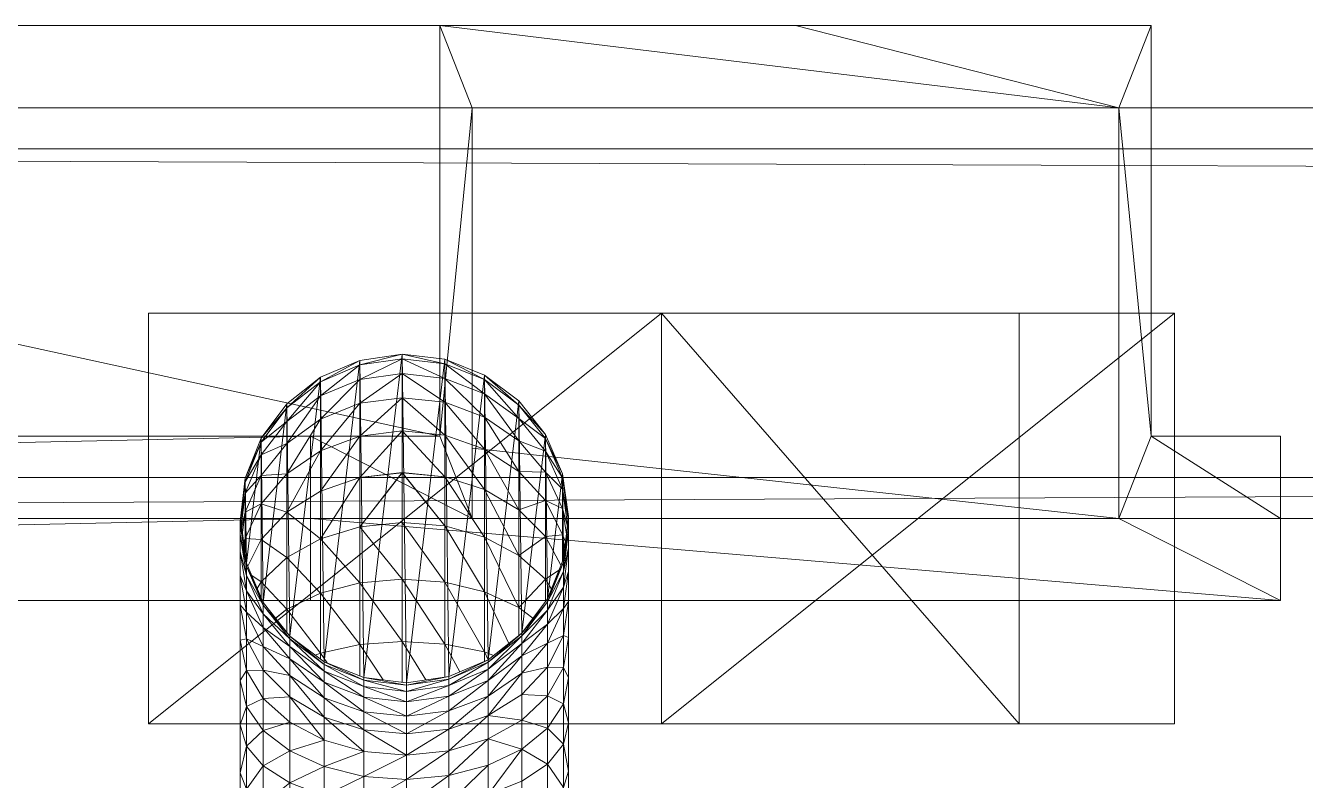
# Model space of a CAD drawing. Header units: millimetres. Extents: x -284281 to 1648660, y -821378 to -151356.
# Drawn here: x -229421.5 to -229346.6, y -270645.5 to -270601.4 of the extents above; entities that cross this region are included whole.
import ezdxf

# ---------------------------------------------------------------- set-up
doc = ezdxf.new("R2010")
doc.units = ezdxf.units.MM
doc.header["$MEASUREMENT"] = 0

# ---------------------------------------------------------------- blocks, each defined once
blk = doc.blocks.new('Forme_19_1')
at = {"color": 7, "linetype": 'Continuous', "lineweight": 20, "flags": 128}
blk.add_lwpolyline([(196765.958, -270618.21), (196745.042, -270618.21)], dxfattribs=at)
blk = doc.blocks.new('Forme_22_1')
at = {"color": 7, "linetype": 'Continuous', "lineweight": 20, "flags": 128}
for points in [[(196511.486, -270601.41), (196621.778, -270601.41), (196732.07, -270601.41)], [(196732.07, -270625.41), (196621.778, -270601.41), (196511.486, -270625.41)], [(196732.07, -270601.41), (196752.878, -270601.41), (196773.674, -270601.41)], [(196732.07, -270601.41), (196771.79, -270606.21)], [(196733.966, -270606.21), (196732.07, -270601.41)], [(196732.07, -270601.41), (196732.07, -270625.41)], [(196752.878, -270601.41), (196771.79, -270606.21)], [(196771.79, -270606.21), (196773.674, -270601.41)], [(196773.674, -270625.41), (196773.674, -270601.41)], [(196732.07, -270625.41), (196733.966, -270606.21)], [(196733.966, -270606.21), (196771.79, -270606.21)], [(196733.966, -270606.21), (196733.966, -270630.21)], [(196771.79, -270606.21), (196773.674, -270625.41)], [(196771.79, -270630.21), (196771.79, -270606.21)], [(196503.914, -270630.21), (196724.51, -270625.41)], [(196724.51, -270625.41), (196503.914, -270625.41)], [(196724.51, -270625.41), (196733.966, -270630.21)], [(196732.07, -270625.41), (196724.51, -270625.41)], [(196724.51, -270625.41), (196724.51, -270630.21), (196724.51, -270635.01)], [(196732.07, -270625.41), (196733.966, -270630.21)], [(196771.79, -270630.21), (196773.674, -270625.41)], [(196781.234, -270625.41), (196773.674, -270625.41)], [(196773.674, -270625.41), (196781.234, -270630.21)], [(196781.234, -270635.01), (196781.234, -270630.21), (196781.234, -270625.41)], [(196733.966, -270626.095), (196771.79, -270630.21)], [(196724.51, -270630.21), (196503.914, -270630.21)], [(196503.914, -270635.01), (196724.51, -270630.21)], [(196724.51, -270630.21), (196733.966, -270630.21), (196771.79, -270630.21), (196781.234, -270630.21)], [(196724.51, -270630.21), (196781.234, -270635.01)], [(196771.79, -270630.21), (196781.234, -270635.01)], [(196503.914, -270635.01), (196724.51, -270635.01)], [(196724.51, -270635.01), (196781.234, -270635.01)]]:
    blk.add_lwpolyline(points, dxfattribs=at)
blk = doc.blocks.new('Forme_24_1')
at = {"color": 7, "linetype": 'Continuous', "lineweight": 20, "flags": 128}
for points in [[(197040.782, -270608.61), (196514.318, -270608.61)], [(196514.318, -270608.61), (197040.782, -270610.603)], [(197040.782, -270627.81), (196514.318, -270627.81)]]:
    blk.add_lwpolyline(points, dxfattribs=at)
blk = doc.blocks.new('Forme_25_1')
at = {"color": 7, "linetype": 'Continuous', "lineweight": 20, "flags": 128}
for points in [[(196513.37, -270606.21), (197033.83, -270606.21)], [(196513.37, -270630.21), (197033.83, -270627.746)], [(196513.37, -270630.21), (197033.83, -270630.21)]]:
    blk.add_lwpolyline(points, dxfattribs=at)
blk = doc.blocks.new('Forme_29_1')
at = {"color": 7, "linetype": 'Continuous', "lineweight": 20, "flags": 128}
blk.add_lwpolyline([(196739.606, -270630.09), (196739.246, -270627.606), (196738.25, -270625.302), (196736.702, -270623.334), (196734.698, -270621.834), (196732.37, -270620.91), (196729.874, -270620.61), (196727.402, -270620.97), (196725.098, -270621.954), (196723.13, -270623.514), (196721.63, -270625.518), (196720.694, -270627.846), (196720.418, -270630.21), (196720.406, -270630.33), (196720.766, -270632.814), (196721.75, -270635.118), (196723.298, -270637.086), (196725.314, -270638.586), (196727.642, -270639.51), (196730.126, -270639.81), (196732.61, -270639.45), (196734.902, -270638.466), (196736.882, -270636.906), (196738.382, -270634.902), (196739.306, -270632.574)], close=True, dxfattribs=at)
for points in [[(196720.418, -270630.413), (196720.694, -270628.062), (196721.63, -270625.758), (196723.13, -270623.754), (196725.098, -270622.218), (196727.402, -270621.234), (196729.874, -270620.874), (196732.37, -270621.174), (196734.698, -270622.098), (196736.702, -270623.586), (196738.25, -270625.542), (196739.246, -270627.834), (196739.592, -270630.202)], [(196723.13, -270625.83), (196725.098, -270623.046), (196727.402, -270621.234), (196729.874, -270620.61)], [(196723.13, -270627.606), (196725.098, -270624.402), (196727.402, -270622.086), (196729.874, -270620.874)], [(196723.13, -270624.546), (196725.098, -270622.218), (196727.402, -270620.97)], [(196727.402, -270620.97), (196727.402, -270621.234), (196727.402, -270622.086), (196727.402, -270623.478), (196727.402, -270625.41), (196727.402, -270627.822), (196727.402, -270630.69), (196727.402, -270633.966), (196727.402, -270637.578), (196727.402, -270639.415)], [(196729.874, -270620.61), (196732.37, -270620.91), (196732.37, -270621.174), (196732.37, -270622.026), (196732.37, -270623.418), (196732.37, -270625.35), (196732.37, -270627.774), (196732.37, -270630.642), (196732.37, -270633.93), (196732.37, -270637.554), (196732.37, -270639.485)], [(196729.874, -270620.61), (196732.37, -270621.174), (196734.698, -270622.926), (196736.702, -270625.674)], [(196729.874, -270620.61), (196729.874, -270620.874), (196729.874, -270621.738), (196729.874, -270623.154), (196729.874, -270625.098), (196729.874, -270627.534), (196729.874, -270630.438), (196729.874, -270633.75), (196729.874, -270637.398), (196729.874, -270639.779)], [(196729.874, -270620.874), (196732.37, -270622.026), (196734.698, -270624.282), (196736.702, -270627.462)], [(196732.37, -270620.91), (196734.698, -270622.098), (196736.702, -270624.378)], [(196720.458, -270630.691), (196720.694, -270628.734), (196721.63, -270626.49), (196723.13, -270624.546), (196725.098, -270623.046), (196727.402, -270622.086), (196729.874, -270621.738), (196732.37, -270622.026), (196734.698, -270622.926), (196736.702, -270624.378), (196738.25, -270626.286), (196739.246, -270628.506), (196739.551, -270630.542)], [(196723.13, -270629.838), (196725.098, -270626.262), (196727.402, -270623.478), (196729.874, -270621.738)], [(196729.874, -270621.738), (196732.37, -270623.418), (196734.698, -270626.154), (196736.702, -270629.706)], [(196723.13, -270623.754), (196725.098, -270621.954)], [(196725.098, -270621.954), (196725.098, -270622.218), (196725.098, -270623.046), (196725.098, -270624.402), (196725.098, -270626.262), (196725.098, -270628.614), (196725.098, -270631.398), (196725.098, -270634.566), (196725.098, -270638.082), (196725.098, -270638.425)], [(196734.698, -270638.553), (196734.698, -270638.01), (196734.698, -270634.494), (196734.698, -270631.302), (196734.698, -270628.518), (196734.698, -270626.154), (196734.698, -270624.282), (196734.698, -270622.926), (196734.698, -270622.098), (196734.698, -270621.834)], [(196734.698, -270621.834), (196736.702, -270623.586)], [(196720.527, -270631.168), (196720.694, -270629.85), (196721.63, -270627.69), (196723.13, -270625.83), (196725.098, -270624.402), (196727.402, -270623.478), (196729.874, -270623.154), (196732.37, -270623.418), (196734.698, -270624.282), (196736.702, -270625.674), (196738.25, -270627.498), (196739.246, -270629.634), (196739.481, -270631.128)], [(196725.098, -270628.614), (196727.402, -270625.41), (196729.874, -270623.154)], [(196729.874, -270623.154), (196732.37, -270625.35), (196734.698, -270628.518), (196736.702, -270632.37)], [(196723.13, -270623.754), (196721.63, -270625.518)], [(196723.13, -270623.514), (196723.13, -270623.754), (196723.13, -270624.546), (196723.13, -270625.83), (196723.13, -270627.606), (196723.13, -270629.838), (196723.13, -270632.49), (196723.13, -270635.514), (196723.13, -270636.872)], [(196736.702, -270637.048), (196736.702, -270635.406), (196736.702, -270632.37), (196736.702, -270629.706), (196736.702, -270627.462), (196736.702, -270625.674), (196736.702, -270624.378), (196736.702, -270623.586), (196736.702, -270623.334)], [(196738.25, -270625.302), (196736.702, -270623.586)], [(196723.13, -270624.546), (196721.63, -270625.758), (196720.694, -270627.846)], [(196739.246, -270627.606), (196738.25, -270625.542), (196736.702, -270624.378)], [(196720.628, -270631.863), (196720.694, -270631.374), (196721.63, -270629.358), (196723.13, -270627.606), (196725.098, -270626.262), (196727.402, -270625.41), (196729.874, -270625.098), (196732.37, -270625.35), (196734.698, -270626.154), (196736.702, -270627.462), (196738.25, -270629.166), (196739.246, -270631.17), (196739.379, -270631.966)], [(196721.63, -270625.518), (196721.63, -270625.758), (196721.63, -270626.49), (196721.63, -270627.69), (196721.63, -270629.358), (196721.63, -270631.434), (196721.63, -270633.918), (196721.63, -270634.837)], [(196725.098, -270631.398), (196727.402, -270627.822), (196729.874, -270625.098)], [(196729.874, -270625.098), (196732.37, -270627.774), (196734.698, -270631.302), (196736.702, -270635.406)], [(196738.25, -270635.078), (196738.25, -270633.762), (196738.25, -270631.266), (196738.25, -270629.166), (196738.25, -270627.498), (196738.25, -270626.286), (196738.25, -270625.542), (196738.25, -270625.302)], [(196723.13, -270625.83), (196721.63, -270626.49), (196720.694, -270628.062), (196720.418, -270630.21)], [(196739.606, -270630.09), (196739.246, -270627.834), (196738.25, -270626.286), (196736.702, -270625.674)], [(196723.13, -270627.606), (196721.63, -270627.69), (196720.694, -270628.734), (196720.418, -270630.413)], [(196720.844, -270632.996), (196721.63, -270631.434), (196723.13, -270629.838), (196725.098, -270628.614), (196727.402, -270627.822), (196729.874, -270627.534), (196732.37, -270627.774), (196734.698, -270628.518), (196736.702, -270629.706), (196738.25, -270631.266), (196739.16, -270632.943)], [(196727.402, -270630.69), (196729.874, -270627.534)], [(196729.874, -270627.534), (196732.37, -270630.642), (196734.698, -270634.494), (196736.113, -270637.511)], [(196739.591, -270630.217), (196739.246, -270628.506), (196738.25, -270627.498), (196736.702, -270627.462)], [(196739.246, -270632.725), (196739.246, -270631.17), (196739.246, -270629.634), (196739.246, -270628.506), (196739.246, -270627.834), (196739.246, -270627.606)], [(196720.694, -270627.846), (196720.694, -270628.062), (196720.694, -270628.734), (196720.694, -270629.85), (196720.694, -270631.374), (196720.694, -270632.317)], [(196739.537, -270630.662), (196739.246, -270629.634), (196738.25, -270629.166), (196736.702, -270629.706)], [(196720.473, -270630.792), (196720.694, -270629.85), (196721.63, -270629.358), (196723.13, -270629.838), (196725.098, -270631.398), (196727.402, -270633.966), (196729.874, -270637.398), (196731.257, -270639.646)], [(196739.606, -270630.294), (196739.306, -270632.766), (196738.382, -270635.082), (196736.882, -270637.074), (196734.902, -270638.61), (196732.61, -270639.594), (196730.126, -270639.954), (196727.642, -270639.666), (196725.314, -270638.742), (196723.298, -270637.242), (196721.75, -270635.286), (196720.766, -270633.006), (196720.406, -270630.534)], [(196720.406, -270678.21), (196720.406, -270654.21), (196720.406, -270651.09), (196720.406, -270648.03), (196720.406, -270645.078), (196720.406, -270642.27), (196720.406, -270639.678), (196720.406, -270637.326), (196720.406, -270635.262), (196720.406, -270633.534), (196720.406, -270632.154), (196720.406, -270631.146), (196720.406, -270630.534), (196720.406, -270630.33)], [(196720.406, -270630.534), (196720.766, -270632.814)], [(196720.418, -270630.21), (196720.418, -270630.413)], [(196721.406, -270634.312), (196721.63, -270633.918), (196723.13, -270632.49), (196725.098, -270631.398), (196727.402, -270630.69), (196729.874, -270630.438), (196732.37, -270630.642), (196734.698, -270631.302), (196736.702, -270632.37), (196738.25, -270633.762), (196738.604, -270634.342)], [(196727.402, -270630.69), (196729.874, -270633.75), (196732.37, -270637.554), (196733.255, -270639.173)], [(196729.874, -270630.438), (196732.37, -270633.93), (196734.698, -270638.01), (196734.905, -270638.463)], [(196739.306, -270632.574), (196739.606, -270630.294)], [(196739.606, -270678.21), (196739.606, -270654.21), (196739.606, -270651.066), (196739.606, -270647.97), (196739.606, -270644.982), (196739.606, -270642.15), (196739.606, -270639.522), (196739.606, -270637.158), (196739.606, -270635.07), (196739.606, -270633.318), (196739.606, -270631.926), (196739.606, -270630.906), (196739.606, -270630.294), (196739.606, -270630.09)], [(196739.606, -270630.906), (196739.306, -270633.318), (196738.382, -270635.574), (196736.882, -270637.518), (196734.902, -270639.018), (196732.61, -270639.978), (196730.126, -270640.326), (196727.642, -270640.038), (196725.314, -270639.138), (196723.298, -270637.686), (196721.75, -270635.778), (196720.766, -270633.546), (196720.406, -270631.146)], [(196720.406, -270631.146), (196720.766, -270633.006), (196721.75, -270635.118)], [(196720.592, -270631.617), (196720.694, -270631.374), (196721.63, -270631.434), (196723.13, -270632.49), (196725.098, -270634.566), (196727.402, -270637.578), (196728.758, -270639.645)], [(196739.429, -270631.554), (196739.246, -270631.17), (196738.25, -270631.266), (196736.702, -270632.37)], [(196738.382, -270634.902), (196739.306, -270632.766), (196739.606, -270630.906)], [(196739.606, -270631.926), (196739.306, -270634.23), (196738.382, -270636.378), (196736.882, -270638.238), (196734.902, -270639.678), (196732.61, -270640.59), (196730.126, -270640.926), (196727.642, -270640.65), (196725.314, -270639.786), (196723.298, -270638.406), (196721.75, -270636.582), (196720.766, -270634.446), (196720.406, -270632.154)], [(196720.406, -270632.154), (196720.766, -270633.546), (196721.75, -270635.286), (196723.298, -270637.086)], [(196736.882, -270636.906), (196738.382, -270635.082), (196739.306, -270633.318), (196739.606, -270631.926)], [(196720.766, -270632.814), (196720.766, -270633.006), (196720.766, -270633.546), (196720.766, -270634.446), (196720.766, -270635.682), (196720.766, -270637.242), (196720.766, -270639.09), (196720.766, -270641.19), (196720.766, -270643.518), (196720.766, -270646.026), (196720.766, -270648.678), (196720.766, -270651.414), (196720.766, -270654.294), (196720.406, -270678.21)], [(196739.606, -270678.21), (196739.306, -270654.294), (196739.306, -270651.39), (196739.306, -270648.618), (196739.306, -270645.93), (196739.306, -270643.398), (196739.306, -270641.046), (196739.306, -270638.922), (196739.306, -270637.05), (196739.306, -270635.478), (196739.306, -270634.23), (196739.306, -270633.318), (196739.306, -270632.766), (196739.306, -270632.574)], [(196739.606, -270633.318), (196739.306, -270635.478), (196738.382, -270637.494), (196736.882, -270639.246), (196734.902, -270640.59), (196732.61, -270641.442), (196730.126, -270641.754), (196727.642, -270641.502), (196725.314, -270640.698), (196723.298, -270639.39), (196721.75, -270637.686), (196720.766, -270635.682), (196720.406, -270633.534)], [(196720.406, -270633.534), (196720.766, -270634.446), (196721.75, -270635.778), (196723.298, -270637.242)], [(196721.081, -270633.552), (196721.63, -270633.918), (196723.13, -270635.514), (196725.098, -270638.082), (196725.486, -270638.654)], [(196722.479, -270636.045), (196723.13, -270635.514), (196725.098, -270634.566), (196727.402, -270633.966), (196729.874, -270633.75), (196732.37, -270633.93), (196734.698, -270634.494), (196736.702, -270635.406), (196737.526, -270636.045)], [(196739.043, -270633.236), (196738.25, -270633.762), (196736.702, -270635.406)], [(196736.882, -270637.074), (196738.382, -270635.574), (196739.306, -270634.23), (196739.606, -270633.318)], [(196739.606, -270635.07), (196739.306, -270637.05), (196738.382, -270638.898), (196736.882, -270640.494), (196734.902, -270641.73), (196732.61, -270642.522), (196730.126, -270642.798), (196727.642, -270642.57), (196725.314, -270641.826), (196723.298, -270640.638), (196721.75, -270639.066), (196720.766, -270637.242), (196720.406, -270635.262)], [(196720.406, -270635.262), (196720.766, -270635.682), (196721.75, -270636.582), (196723.298, -270637.686)], [(196721.75, -270635.118), (196721.75, -270635.286), (196721.75, -270635.778), (196721.75, -270636.582), (196721.75, -270637.686), (196721.75, -270639.066), (196721.75, -270640.722), (196721.75, -270642.594), (196721.75, -270644.67), (196721.75, -270646.914), (196721.75, -270649.266), (196721.75, -270651.726), (196721.75, -270654.366), (196720.766, -270678.21)], [(196736.882, -270637.518), (196738.382, -270636.378), (196739.306, -270635.478), (196739.606, -270635.07)], [(196739.306, -270678.21), (196738.382, -270654.366), (196738.382, -270651.69), (196738.382, -270649.218), (196738.382, -270646.83), (196738.382, -270644.562), (196738.382, -270642.462), (196738.382, -270640.566), (196738.382, -270638.898), (196738.382, -270637.494), (196738.382, -270636.378), (196738.382, -270635.574), (196738.382, -270635.082), (196738.382, -270634.902)], [(196739.606, -270637.158), (196739.306, -270638.922), (196738.382, -270640.566), (196736.882, -270641.994), (196734.902, -270643.086), (196732.61, -270643.794), (196730.126, -270644.046), (196727.642, -270643.83), (196725.314, -270643.17), (196723.298, -270642.114), (196721.75, -270640.722), (196720.766, -270639.09), (196720.406, -270637.326)], [(196720.406, -270637.326), (196720.766, -270637.242), (196721.75, -270637.686), (196723.298, -270638.406)], [(196730.126, -270640.926), (196727.642, -270640.038), (196725.314, -270638.742), (196723.298, -270637.086)], [(196723.298, -270637.086), (196723.298, -270637.242), (196723.298, -270637.686), (196723.298, -270638.406), (196723.298, -270639.39), (196723.298, -270640.638), (196723.298, -270642.114), (196723.298, -270643.794), (196723.298, -270645.654), (196723.298, -270647.658), (196723.298, -270649.782), (196723.298, -270651.978), (196723.298, -270654.438), (196723.298, -270678.21)], [(196730.126, -270641.754), (196727.642, -270640.65), (196725.314, -270639.138), (196723.298, -270637.242)], [(196724.795, -270638.2), (196725.098, -270638.082), (196727.402, -270637.578), (196729.874, -270637.398), (196732.37, -270637.554), (196734.698, -270638.01), (196735.227, -270638.21)], [(196736.882, -270636.906), (196734.902, -270638.61), (196732.61, -270639.978), (196730.126, -270640.926)], [(196736.882, -270637.074), (196734.902, -270639.018), (196732.61, -270640.59), (196730.126, -270641.754)], [(196736.882, -270637.518), (196734.902, -270639.678), (196732.61, -270641.442), (196730.126, -270642.798)], [(196736.882, -270678.21), (196736.882, -270654.426), (196736.882, -270651.954), (196736.882, -270649.734), (196736.882, -270647.598), (196736.882, -270645.57), (196736.882, -270643.686), (196736.882, -270641.994), (196736.882, -270640.494), (196736.882, -270639.246), (196736.882, -270638.238), (196736.882, -270637.518), (196736.882, -270637.074), (196736.882, -270636.906)], [(196736.882, -270638.238), (196738.382, -270637.494), (196739.306, -270637.05), (196739.606, -270637.158)], [(196736.882, -270638.238), (196734.902, -270640.59), (196732.61, -270642.522), (196730.126, -270644.046), (196727.642, -270645.282), (196725.314, -270646.41), (196723.298, -270647.658), (196721.75, -270649.266), (196720.766, -270651.414), (196720.406, -270654.21)], [(196730.126, -270642.798), (196727.642, -270641.502), (196725.314, -270639.786), (196723.298, -270637.686)], [(196730.126, -270644.046), (196727.642, -270642.57), (196725.314, -270640.698), (196723.298, -270638.406)], [(196730.126, -270640.326), (196727.642, -270639.666), (196725.314, -270638.586)], [(196725.314, -270638.586), (196725.314, -270638.742), (196725.314, -270639.138), (196725.314, -270639.786), (196725.314, -270640.698), (196725.314, -270641.826), (196725.314, -270643.17), (196725.314, -270644.706), (196725.314, -270646.41), (196725.314, -270648.234), (196725.314, -270650.166), (196725.314, -270652.17), (196725.314, -270654.486), (196725.314, -270678.21)], [(196734.902, -270638.466), (196732.61, -270639.594), (196730.126, -270640.326)], [(196732.61, -270678.21), (196732.61, -270654.51), (196732.61, -270652.29), (196732.61, -270650.394), (196732.61, -270648.57), (196732.61, -270646.842), (196732.61, -270645.234), (196732.61, -270643.794), (196732.61, -270642.522), (196732.61, -270641.442), (196732.61, -270640.59), (196732.61, -270639.978), (196732.61, -270639.594), (196732.61, -270639.45), (196734.902, -270638.466)], [(196734.902, -270678.21), (196734.902, -270654.486), (196734.902, -270652.158), (196734.902, -270650.142), (196734.902, -270648.186), (196734.902, -270646.35), (196734.902, -270644.634), (196734.902, -270643.086), (196734.902, -270641.73), (196734.902, -270640.59), (196734.902, -270639.678), (196734.902, -270639.018), (196734.902, -270638.61), (196734.902, -270638.466)], [(196736.882, -270639.246), (196738.382, -270638.898), (196739.306, -270638.922), (196739.606, -270639.522)], [(196720.406, -270639.678), (196720.766, -270639.09), (196721.75, -270639.066), (196723.298, -270639.39)], [(196739.606, -270639.522), (196739.306, -270641.046), (196738.382, -270642.462), (196736.882, -270643.686), (196734.902, -270644.634), (196732.61, -270645.234), (196730.126, -270645.462), (196727.642, -270645.282), (196725.314, -270644.706), (196723.298, -270643.794), (196721.75, -270642.594), (196720.766, -270641.19), (196720.406, -270639.678)], [(196736.882, -270639.246), (196734.902, -270641.73), (196732.61, -270643.794), (196730.126, -270645.462), (196727.642, -270646.878), (196725.314, -270648.234), (196723.298, -270649.782), (196721.75, -270651.726), (196720.766, -270654.294)], [(196727.642, -270643.83), (196725.314, -270641.826), (196723.298, -270639.39)], [(196730.126, -270639.954), (196727.642, -270639.51)], [(196727.642, -270678.21), (196727.642, -270654.51), (196727.642, -270652.29), (196727.642, -270650.418), (196727.642, -270648.594), (196727.642, -270646.878), (196727.642, -270645.282), (196727.642, -270643.83), (196727.642, -270642.57), (196727.642, -270641.502), (196727.642, -270640.65), (196727.642, -270640.038), (196727.642, -270639.666), (196727.642, -270639.51)], [(196730.126, -270678.21), (196730.126, -270654.522), (196730.126, -270652.338), (196730.126, -270650.49), (196730.126, -270648.702), (196730.126, -270647.022), (196730.126, -270645.462), (196730.126, -270644.046), (196730.126, -270642.798), (196730.126, -270641.754), (196730.126, -270640.926), (196730.126, -270640.326), (196730.126, -270639.954), (196730.126, -270639.81), (196732.61, -270639.45)], [(196732.61, -270639.45), (196730.126, -270639.954)], [(196736.882, -270640.494), (196738.382, -270640.566), (196739.306, -270641.046), (196739.606, -270642.15)], [(196720.406, -270642.27), (196720.766, -270641.19), (196721.75, -270640.722), (196723.298, -270640.638)], [(196725.314, -270643.17), (196723.298, -270640.638)], [(196734.902, -270641.73), (196736.882, -270641.994), (196738.382, -270642.462), (196739.306, -270643.398), (196739.606, -270644.982)], [(196720.406, -270645.078), (196720.766, -270643.518), (196721.75, -270642.594), (196723.298, -270642.114)], [(196739.606, -270642.15), (196739.306, -270643.398), (196738.382, -270644.562), (196736.882, -270645.57), (196734.902, -270646.35), (196732.61, -270646.842), (196730.126, -270647.022), (196727.642, -270646.878), (196725.314, -270646.41), (196723.298, -270645.654), (196721.75, -270644.67), (196720.766, -270643.518), (196720.406, -270642.27)], [(196720.406, -270648.03), (196720.766, -270646.026), (196721.75, -270644.67), (196723.298, -270643.794), (196725.314, -270643.17)], [(196721.75, -270654.366), (196723.298, -270651.978), (196725.314, -270650.166), (196727.642, -270648.594), (196730.126, -270647.022), (196732.61, -270645.234), (196734.902, -270643.086)], [(196734.902, -270643.086), (196736.882, -270643.686), (196738.382, -270644.562), (196739.306, -270645.93), (196739.606, -270647.97)], [(196720.406, -270651.09), (196720.766, -270648.678), (196721.75, -270646.914), (196723.298, -270645.654), (196725.314, -270644.706), (196727.642, -270643.83)], [(196725.314, -270654.486), (196727.642, -270652.29), (196730.126, -270650.49), (196732.61, -270648.57), (196734.902, -270646.35), (196736.882, -270643.686)], [(196739.606, -270644.982), (196739.306, -270645.93), (196738.382, -270646.83), (196736.882, -270647.598), (196734.902, -270648.186), (196732.61, -270648.57), (196730.126, -270648.702), (196727.642, -270648.594), (196725.314, -270648.234), (196723.298, -270647.658), (196721.75, -270646.914), (196720.766, -270646.026), (196720.406, -270645.078)], [(196723.298, -270654.438), (196725.314, -270652.17), (196727.642, -270650.418), (196730.126, -270648.702), (196732.61, -270646.842), (196734.902, -270644.634)]]:
    blk.add_lwpolyline(points, dxfattribs=at)
blk = doc.blocks.new('Forme_30_1')
at = {"color": 7, "linetype": 'Continuous', "lineweight": 20, "flags": 128}
blk.add_lwpolyline([(196736.702, -270623.334), (196734.698, -270621.834), (196732.37, -270620.91), (196729.874, -270620.61), (196727.402, -270620.97), (196725.098, -270621.954), (196723.13, -270623.514), (196721.63, -270625.518), (196720.694, -270627.846), (196720.418, -270630.21), (196720.406, -270630.33), (196720.766, -270632.814), (196721.75, -270635.118), (196723.298, -270637.086), (196725.314, -270638.586), (196727.642, -270639.51), (196730.126, -270639.81), (196732.61, -270639.45), (196734.902, -270638.466), (196736.882, -270636.906), (196738.382, -270634.902), (196739.306, -270632.574), (196739.606, -270630.09), (196739.246, -270627.606), (196738.25, -270625.302)], close=True, dxfattribs=at)
for points in [[(196727.402, -270620.97), (196725.314, -270638.586)], [(196727.402, -270620.97), (196727.642, -270639.51)], [(196729.874, -270620.61), (196727.642, -270639.51)], [(196729.874, -270620.61), (196730.126, -270639.81)], [(196732.37, -270620.91), (196730.126, -270639.81)], [(196732.37, -270620.91), (196734.698, -270621.834)], [(196732.37, -270620.91), (196732.61, -270639.45)], [(196723.13, -270623.514), (196725.098, -270621.954)], [(196725.098, -270621.954), (196723.298, -270637.086)], [(196725.098, -270621.954), (196725.314, -270638.586)], [(196734.698, -270621.834), (196732.61, -270639.45)], [(196734.698, -270621.834), (196734.902, -270638.466)], [(196723.13, -270623.514), (196721.63, -270625.518)], [(196723.13, -270623.514), (196721.75, -270635.118)], [(196723.13, -270623.514), (196723.298, -270637.086)], [(196736.702, -270623.334), (196734.902, -270638.466)], [(196736.702, -270623.334), (196738.25, -270625.302)], [(196736.702, -270623.334), (196736.882, -270636.906)], [(196721.63, -270625.518), (196720.694, -270627.846)], [(196721.63, -270625.518), (196720.766, -270632.814)], [(196721.63, -270625.518), (196721.75, -270635.118)], [(196738.25, -270625.302), (196736.882, -270636.906)], [(196738.25, -270625.302), (196739.246, -270627.606)], [(196738.25, -270625.302), (196738.382, -270634.902)], [(196739.246, -270627.606), (196738.382, -270634.902)], [(196739.246, -270627.606), (196739.306, -270632.574)], [(196739.246, -270627.606), (196739.606, -270630.09)], [(196720.694, -270627.846), (196720.418, -270630.21)], [(196720.694, -270627.846), (196720.766, -270632.814)], [(196720.418, -270630.21), (196720.406, -270630.33)], [(196720.406, -270630.33), (196720.766, -270632.814)], [(196720.418, -270630.21), (196720.766, -270632.814)], [(196739.606, -270630.09), (196739.306, -270632.574)], [(196720.766, -270632.814), (196721.75, -270635.118)], [(196739.306, -270632.574), (196738.382, -270634.902)], [(196721.75, -270635.118), (196723.298, -270637.086)], [(196738.382, -270634.902), (196736.882, -270636.906)], [(196725.314, -270638.586), (196723.298, -270637.086)], [(196727.642, -270639.51), (196725.314, -270638.586)], [(196734.902, -270638.466), (196732.61, -270639.45)], [(196730.126, -270639.81), (196727.642, -270639.51)], [(196732.61, -270639.45), (196730.126, -270639.81)]]:
    blk.add_lwpolyline(points, dxfattribs=at)
blk = doc.blocks.new('Forme_32_1')
at = {"color": 7, "linetype": 'Continuous', "lineweight": 20, "flags": 128}
for points in [[(196745.042, -270618.21), (196715.042, -270618.21)], [(196715.042, -270642.21), (196745.042, -270618.21)], [(196715.042, -270642.21), (196715.042, -270618.21)], [(196765.958, -270618.21), (196745.042, -270618.21)], [(196745.042, -270618.21), (196765.958, -270642.21)], [(196745.042, -270642.21), (196745.042, -270618.21)], [(196765.958, -270642.21), (196765.958, -270618.21)], [(196745.042, -270642.21), (196715.042, -270642.21)], [(196765.958, -270642.21), (196745.042, -270642.21)]]:
    blk.add_lwpolyline(points, dxfattribs=at)
blk = doc.blocks.new('Forme_33_1')
at = {"color": 7, "linetype": 'Continuous', "lineweight": 20, "flags": 128}
for points in [[(196745.042, -270642.21), (196775.042, -270618.21)], [(196745.042, -270618.21), (196775.042, -270618.21)], [(196745.042, -270642.21), (196745.042, -270618.21)], [(196775.042, -270618.21), (196775.042, -270642.21)], [(196775.042, -270642.21), (196745.042, -270642.21)]]:
    blk.add_lwpolyline(points, dxfattribs=at)

msp = doc.modelspace()

# ---------------------------------------------------------------- linework, layer by layer
at = {"color": 7, "linetype": 'Continuous', "lineweight": 20, "flags": 128}
for points in [[(-229617.84579, -270601.40986), (-229507.55377, -270601.40986), (-229397.26174, -270601.40986)], [(-229397.26174, -270625.40986), (-229507.55377, -270601.40986), (-229617.84579, -270625.40986)], [(-229397.26174, -270601.40986), (-229376.45374, -270601.40986), (-229355.65773, -270601.40986)], [(-229397.26174, -270601.40986), (-229357.54173, -270606.20986)], [(-229395.36574, -270606.20986), (-229397.26174, -270601.40986)], [(-229397.26174, -270601.40986), (-229397.26174, -270625.40986)], [(-229376.45374, -270601.40986), (-229357.54173, -270606.20986)], [(-229357.54173, -270606.20986), (-229355.65773, -270601.40986)], [(-229355.65773, -270625.40986), (-229355.65773, -270601.40986)], [(-229615.96179, -270606.20986), (-229095.50135, -270606.20986)], [(-229397.26174, -270625.40986), (-229395.36574, -270606.20986)], [(-229395.36574, -270606.20986), (-229357.54173, -270606.20986)], [(-229395.36574, -270606.20986), (-229395.36574, -270630.20986)], [(-229357.54173, -270606.20986), (-229355.65773, -270625.40986)], [(-229357.54173, -270630.20986), (-229357.54173, -270606.20986)], [(-229088.54967, -270608.60986), (-229615.01379, -270608.60986)], [(-229615.01379, -270608.60986), (-229088.54967, -270610.60347)], [(-229384.28974, -270618.20986), (-229414.28975, -270618.20986)], [(-229414.28975, -270642.20986), (-229384.28974, -270618.20986)], [(-229414.28975, -270642.20986), (-229414.28975, -270618.20986)], [(-229363.37373, -270618.20986), (-229384.28974, -270618.20986)], [(-229384.28974, -270618.20986), (-229363.37373, -270642.20986)], [(-229384.28974, -270642.20986), (-229384.28974, -270618.20986)], [(-229384.28974, -270642.20986), (-229354.28973, -270618.20986)], [(-229384.28974, -270618.20986), (-229354.28973, -270618.20986)], [(-229384.28974, -270642.20986), (-229384.28974, -270618.20986)], [(-229363.37373, -270642.20986), (-229363.37373, -270618.20986)], [(-229354.28973, -270618.20986), (-229354.28973, -270642.20986)], [(-229408.91367, -270630.4132), (-229408.63775, -270628.06186), (-229407.70175, -270625.75786), (-229406.20174, -270623.75386), (-229404.23374, -270622.21786), (-229401.92974, -270621.23386), (-229399.45774, -270620.87386), (-229396.96174, -270621.17386), (-229394.63374, -270622.09786), (-229392.62974, -270623.58586), (-229391.08174, -270625.54186), (-229390.08574, -270627.83386), (-229389.73924, -270630.20163)], [(-229406.20174, -270625.82986), (-229404.23374, -270623.04586), (-229401.92974, -270621.23386), (-229399.45774, -270620.60986)], [(-229406.20174, -270627.60586), (-229404.23374, -270624.40186), (-229401.92974, -270622.08586), (-229399.45774, -270620.87386)], [(-229406.20174, -270624.54586), (-229404.23374, -270622.21786), (-229401.92974, -270620.96986)], [(-229401.92974, -270620.96986), (-229404.01774, -270638.58586)], [(-229401.92974, -270620.96986), (-229401.92974, -270621.23386), (-229401.92974, -270622.08586), (-229401.92974, -270623.47786), (-229401.92974, -270625.40986), (-229401.92974, -270627.82186), (-229401.92974, -270630.68986), (-229401.92974, -270633.96586), (-229401.92974, -270637.57786), (-229401.92974, -270639.41461)], [(-229401.92974, -270620.96986), (-229401.68974, -270639.50986)], [(-229399.45774, -270620.60986), (-229401.68974, -270639.50986)], [(-229399.45774, -270620.60986), (-229396.96174, -270620.90986), (-229396.96174, -270621.17386), (-229396.96174, -270622.02586), (-229396.96174, -270623.41786), (-229396.96174, -270625.34986), (-229396.96174, -270627.77386), (-229396.96174, -270630.64186), (-229396.96174, -270633.92986), (-229396.96174, -270637.55386), (-229396.96174, -270639.48465)], [(-229399.45774, -270620.60986), (-229396.96174, -270621.17386), (-229394.63374, -270622.92586), (-229392.62974, -270625.67386)], [(-229399.45774, -270620.60986), (-229399.45774, -270620.87386), (-229399.45774, -270621.73786), (-229399.45774, -270623.15386), (-229399.45774, -270625.09786), (-229399.45774, -270627.53386), (-229399.45774, -270630.43786), (-229399.45774, -270633.74986), (-229399.45774, -270637.39786), (-229399.45774, -270639.77943)], [(-229399.45774, -270620.60986), (-229399.20574, -270639.80986)], [(-229399.45774, -270620.87386), (-229396.96174, -270622.02586), (-229394.63374, -270624.28186), (-229392.62974, -270627.46186)], [(-229396.96174, -270620.90986), (-229399.20574, -270639.80986)], [(-229396.96174, -270620.90986), (-229394.63374, -270622.09786), (-229392.62974, -270624.37786)], [(-229396.96174, -270620.90986), (-229394.63374, -270621.83386)], [(-229396.96174, -270620.90986), (-229396.72174, -270639.44986)], [(-229408.87342, -270630.69095), (-229408.63775, -270628.73386), (-229407.70175, -270626.48986), (-229406.20174, -270624.54586), (-229404.23374, -270623.04586), (-229401.92974, -270622.08586), (-229399.45774, -270621.73786), (-229396.96174, -270622.02586), (-229394.63374, -270622.92586), (-229392.62974, -270624.37786), (-229391.08174, -270626.28586), (-229390.08574, -270628.50586), (-229389.78034, -270630.5419)], [(-229406.20174, -270629.83786), (-229404.23374, -270626.26186), (-229401.92974, -270623.47786), (-229399.45774, -270621.73786)], [(-229399.45774, -270621.73786), (-229396.96174, -270623.41786), (-229394.63374, -270626.15386), (-229392.62974, -270629.70586)], [(-229406.20174, -270623.75386), (-229404.23374, -270621.95386)], [(-229406.20174, -270623.51386), (-229404.23374, -270621.95386)], [(-229404.23374, -270621.95386), (-229406.03374, -270637.08586)], [(-229404.23374, -270621.95386), (-229404.23374, -270622.21786), (-229404.23374, -270623.04586), (-229404.23374, -270624.40186), (-229404.23374, -270626.26186), (-229404.23374, -270628.61386), (-229404.23374, -270631.39786), (-229404.23374, -270634.56586), (-229404.23374, -270638.08186), (-229404.23374, -270638.42516)], [(-229404.23374, -270621.95386), (-229404.01774, -270638.58586)], [(-229394.63374, -270621.83386), (-229396.72174, -270639.44986)], [(-229394.63374, -270638.55345), (-229394.63374, -270638.00986), (-229394.63374, -270634.49386), (-229394.63374, -270631.30186), (-229394.63374, -270628.51786), (-229394.63374, -270626.15386), (-229394.63374, -270624.28186), (-229394.63374, -270622.92586), (-229394.63374, -270622.09786), (-229394.63374, -270621.83386)], [(-229394.63374, -270621.83386), (-229392.62974, -270623.58586)], [(-229394.63374, -270621.83386), (-229394.42974, -270638.46586)], [(-229408.8043, -270631.16783), (-229408.63775, -270629.84986), (-229407.70175, -270627.68986), (-229406.20174, -270625.82986), (-229404.23374, -270624.40186), (-229401.92974, -270623.47786), (-229399.45774, -270623.15386), (-229396.96174, -270623.41786), (-229394.63374, -270624.28186), (-229392.62974, -270625.67386), (-229391.08174, -270627.49786), (-229390.08574, -270629.63386), (-229389.85109, -270631.12778)], [(-229404.23374, -270628.61386), (-229401.92974, -270625.40986), (-229399.45774, -270623.15386)], [(-229399.45774, -270623.15386), (-229396.96174, -270625.34986), (-229394.63374, -270628.51786), (-229392.62974, -270632.36986)], [(-229406.20174, -270623.51386), (-229407.70175, -270625.51786)], [(-229406.20174, -270623.75386), (-229407.70175, -270625.51786)], [(-229406.20174, -270623.51386), (-229407.58175, -270635.11786)], [(-229406.20174, -270623.51386), (-229406.20174, -270623.75386), (-229406.20174, -270624.54586), (-229406.20174, -270625.82986), (-229406.20174, -270627.60586), (-229406.20174, -270629.83786), (-229406.20174, -270632.48986), (-229406.20174, -270635.51386), (-229406.20174, -270636.87227)], [(-229406.20174, -270623.51386), (-229406.03374, -270637.08586)], [(-229392.62974, -270623.33386), (-229394.42974, -270638.46586)], [(-229392.62974, -270637.04768), (-229392.62974, -270635.40586), (-229392.62974, -270632.36986), (-229392.62974, -270629.70586), (-229392.62974, -270627.46186), (-229392.62974, -270625.67386), (-229392.62974, -270624.37786), (-229392.62974, -270623.58586), (-229392.62974, -270623.33386)], [(-229392.62974, -270623.33386), (-229391.08174, -270625.30186)], [(-229392.62974, -270623.33386), (-229392.44974, -270636.90586)], [(-229391.08174, -270625.30186), (-229392.62974, -270623.58586)], [(-229406.20174, -270624.54586), (-229407.70175, -270625.75786), (-229408.63775, -270627.84586)], [(-229390.08574, -270627.60586), (-229391.08174, -270625.54186), (-229392.62974, -270624.37786)], [(-229625.4178, -270630.20986), (-229404.82174, -270625.40986)], [(-229404.82174, -270625.40986), (-229625.4178, -270625.40986)], [(-229408.70354, -270631.86306), (-229408.63775, -270631.37386), (-229407.70175, -270629.35786), (-229406.20174, -270627.60586), (-229404.23374, -270626.26186), (-229401.92974, -270625.40986), (-229399.45774, -270625.09786), (-229396.96174, -270625.34986), (-229394.63374, -270626.15386), (-229392.62974, -270627.46186), (-229391.08174, -270629.16586), (-229390.08574, -270631.16986), (-229389.95232, -270631.96594)], [(-229407.70175, -270625.51786), (-229408.63775, -270627.84586)], [(-229407.70175, -270625.51786), (-229408.56575, -270632.81386)], [(-229407.70175, -270625.51786), (-229407.70175, -270625.75786), (-229407.70175, -270626.48986), (-229407.70175, -270627.68986), (-229407.70175, -270629.35786), (-229407.70175, -270631.43386), (-229407.70175, -270633.91786), (-229407.70175, -270634.83689)], [(-229407.70175, -270625.51786), (-229407.58175, -270635.11786)], [(-229404.82174, -270625.40986), (-229395.36574, -270630.20986)], [(-229397.26174, -270625.40986), (-229404.82174, -270625.40986)], [(-229404.82174, -270625.40986), (-229404.82174, -270630.20986), (-229404.82174, -270635.00986)], [(-229404.23374, -270631.39786), (-229401.92974, -270627.82186), (-229399.45774, -270625.09786)], [(-229399.45774, -270625.09786), (-229396.96174, -270627.77386), (-229394.63374, -270631.30186), (-229392.62974, -270635.40586)], [(-229397.26174, -270625.40986), (-229395.36574, -270630.20986)], [(-229391.08174, -270625.30186), (-229392.44974, -270636.90586)], [(-229391.08174, -270635.07822), (-229391.08174, -270633.76186), (-229391.08174, -270631.26586), (-229391.08174, -270629.16586), (-229391.08174, -270627.49786), (-229391.08174, -270626.28586), (-229391.08174, -270625.54186), (-229391.08174, -270625.30186)], [(-229391.08174, -270625.30186), (-229390.08574, -270627.60586)], [(-229391.08174, -270625.30186), (-229390.94974, -270634.90186)], [(-229357.54173, -270630.20986), (-229355.65773, -270625.40986)], [(-229348.09773, -270625.40986), (-229355.65773, -270625.40986)], [(-229355.65773, -270625.40986), (-229348.09773, -270630.20986)], [(-229348.09773, -270635.00986), (-229348.09773, -270630.20986), (-229348.09773, -270625.40986)], [(-229406.20174, -270625.82986), (-229407.70175, -270626.48986), (-229408.63775, -270628.06186), (-229408.91375, -270630.20986)], [(-229395.36574, -270626.09476), (-229357.54173, -270630.20986)], [(-229389.72574, -270630.08986), (-229390.08574, -270627.83386), (-229391.08174, -270626.28586), (-229392.62974, -270625.67386)], [(-229615.96179, -270630.20986), (-229095.50135, -270627.74627)], [(-229088.54967, -270627.80986), (-229615.01379, -270627.80986)], [(-229406.20174, -270627.60586), (-229407.70175, -270627.68986), (-229408.63775, -270628.73386), (-229408.91365, -270630.4133)], [(-229408.48791, -270632.99611), (-229407.70175, -270631.43386), (-229406.20174, -270629.83786), (-229404.23374, -270628.61386), (-229401.92974, -270627.82186), (-229399.45774, -270627.53386), (-229396.96174, -270627.77386), (-229394.63374, -270628.51786), (-229392.62974, -270629.70586), (-229391.08174, -270631.26586), (-229390.17212, -270632.94264)], [(-229401.92974, -270630.68986), (-229399.45774, -270627.53386)], [(-229399.45774, -270627.53386), (-229396.96174, -270630.64186), (-229394.63374, -270634.49386), (-229393.21824, -270637.51134)], [(-229389.74114, -270630.21737), (-229390.08574, -270628.50586), (-229391.08174, -270627.49786), (-229392.62974, -270627.46186)], [(-229390.08574, -270627.60586), (-229390.94974, -270634.90186)], [(-229390.08574, -270632.72503), (-229390.08574, -270631.16986), (-229390.08574, -270629.63386), (-229390.08574, -270628.50586), (-229390.08574, -270627.83386), (-229390.08574, -270627.60586)], [(-229390.08574, -270627.60586), (-229390.02574, -270632.57386)], [(-229390.08574, -270627.60586), (-229389.72574, -270630.08986)], [(-229408.63775, -270627.84586), (-229408.91375, -270630.20986)], [(-229408.63775, -270627.84586), (-229408.63775, -270628.06186), (-229408.63775, -270628.73386), (-229408.63775, -270629.84986), (-229408.63775, -270631.37386), (-229408.63775, -270632.31707)], [(-229408.63775, -270627.84586), (-229408.56575, -270632.81386)], [(-229389.79482, -270630.6618), (-229390.08574, -270629.63386), (-229391.08174, -270629.16586), (-229392.62974, -270629.70586)], [(-229408.8588, -270630.79177), (-229408.63775, -270629.84986), (-229407.70175, -270629.35786), (-229406.20174, -270629.83786), (-229404.23374, -270631.39786), (-229401.92974, -270633.96586), (-229399.45774, -270637.39786), (-229398.07434, -270639.64589)], [(-229404.82174, -270630.20986), (-229625.4178, -270630.20986)], [(-229625.4178, -270635.00986), (-229404.82174, -270630.20986)], [(-229615.96179, -270630.20986), (-229095.50135, -270630.20986)], [(-229408.91374, -270630.20985), (-229408.92575, -270630.32986)], [(-229389.72574, -270630.29386), (-229390.02574, -270632.76586), (-229390.94974, -270635.08186), (-229392.44974, -270637.07386), (-229394.42974, -270638.60986), (-229396.72174, -270639.59386), (-229399.20574, -270639.95386), (-229401.68974, -270639.66586), (-229404.01774, -270638.74186), (-229406.03374, -270637.24186), (-229407.58175, -270635.28586), (-229408.56575, -270633.00586), (-229408.92575, -270630.53386)], [(-229408.92575, -270678.20986), (-229408.92575, -270654.20986), (-229408.92575, -270651.08986), (-229408.92575, -270648.02986), (-229408.92575, -270645.07786), (-229408.92575, -270642.26986), (-229408.92575, -270639.67786), (-229408.92575, -270637.32586), (-229408.92575, -270635.26186), (-229408.92575, -270633.53386), (-229408.92575, -270632.15386), (-229408.92575, -270631.14586), (-229408.92575, -270630.53386), (-229408.92575, -270630.32986)], [(-229408.92575, -270630.32986), (-229408.56575, -270632.81386)], [(-229408.92575, -270630.53386), (-229408.56575, -270632.81386)], [(-229408.91375, -270630.20986), (-229408.91375, -270630.41267)], [(-229408.91374, -270630.20985), (-229408.56575, -270632.81386)], [(-229407.92601, -270634.31177), (-229407.70175, -270633.91786), (-229406.20174, -270632.48986), (-229404.23374, -270631.39786), (-229401.92974, -270630.68986), (-229399.45774, -270630.43786), (-229396.96174, -270630.64186), (-229394.63374, -270631.30186), (-229392.62974, -270632.36986), (-229391.08174, -270633.76186), (-229390.72759, -270634.34216)], [(-229404.82174, -270630.20986), (-229395.36574, -270630.20986), (-229357.54173, -270630.20986), (-229348.09773, -270630.20986)], [(-229404.82174, -270630.20986), (-229348.09773, -270635.00986)], [(-229401.92974, -270630.68986), (-229399.45774, -270633.74986), (-229396.96174, -270637.55386), (-229396.07691, -270639.17302)], [(-229399.45774, -270630.43786), (-229396.96174, -270633.92986), (-229394.63374, -270638.00986), (-229394.42634, -270638.46318)], [(-229389.72574, -270630.08986), (-229390.02574, -270632.57386)], [(-229390.02574, -270632.57386), (-229389.72574, -270630.29386)], [(-229389.72574, -270678.2098), (-229389.72574, -270654.20986), (-229389.72574, -270651.06586), (-229389.72574, -270647.96986), (-229389.72574, -270644.98186), (-229389.72574, -270642.14982), (-229389.72574, -270639.52186), (-229389.72574, -270637.15786), (-229389.72574, -270635.06985), (-229389.72574, -270633.31786), (-229389.72574, -270631.92586), (-229389.72574, -270630.90586), (-229389.72574, -270630.29386), (-229389.72574, -270630.08986)], [(-229357.54173, -270630.20986), (-229348.09773, -270635.00986)], [(-229389.72574, -270630.90586), (-229390.02574, -270633.31786), (-229390.94974, -270635.57386), (-229392.44974, -270637.51786), (-229394.42974, -270639.01786), (-229396.72174, -270639.97786), (-229399.20574, -270640.32586), (-229401.68974, -270640.03786), (-229404.01774, -270639.13786), (-229406.03374, -270637.68586), (-229407.58175, -270635.77786), (-229408.56575, -270633.54586), (-229408.92575, -270631.14586)], [(-229408.92575, -270631.14586), (-229408.56575, -270633.00586), (-229407.58175, -270635.11786)], [(-229408.73926, -270631.61662), (-229408.63775, -270631.37386), (-229407.70175, -270631.43386), (-229406.20174, -270632.48986), (-229404.23374, -270634.56586), (-229401.92974, -270637.57786), (-229400.57384, -270639.64463)], [(-229389.90262, -270631.55442), (-229390.08574, -270631.16986), (-229391.08174, -270631.26586), (-229392.62974, -270632.36986)], [(-229390.94974, -270634.90186), (-229390.02574, -270632.76586), (-229389.72574, -270630.90586)], [(-229389.72574, -270631.92586), (-229390.02574, -270634.22986), (-229390.94974, -270636.37786), (-229392.44974, -270638.23786), (-229394.42974, -270639.67786), (-229396.72174, -270640.58986), (-229399.20574, -270640.92586), (-229401.68974, -270640.64986), (-229404.01774, -270639.78586), (-229406.03374, -270638.40586), (-229407.58175, -270636.58186), (-229408.56575, -270634.44586), (-229408.92575, -270632.15386)], [(-229408.92575, -270632.15386), (-229408.56575, -270633.54586), (-229407.58175, -270635.28586), (-229406.03374, -270637.08586)], [(-229392.44974, -270636.90586), (-229390.94974, -270635.08186), (-229390.02574, -270633.31786), (-229389.72574, -270631.92586)], [(-229408.56575, -270632.81386), (-229408.56575, -270633.00586), (-229408.56575, -270633.54586), (-229408.56575, -270634.44586), (-229408.56575, -270635.68186), (-229408.56575, -270637.24186), (-229408.56575, -270639.08986), (-229408.56575, -270641.18986), (-229408.56575, -270643.51786), (-229408.56575, -270646.02586), (-229408.56575, -270648.67786), (-229408.56575, -270651.41386), (-229408.56575, -270654.29386), (-229408.92575, -270678.20986)], [(-229408.56575, -270632.81386), (-229407.58175, -270635.11786)], [(-229390.02574, -270632.57386), (-229390.94974, -270634.90186)], [(-229389.72574, -270678.2098), (-229390.02574, -270654.29386), (-229390.02574, -270651.38986), (-229390.02574, -270648.61786), (-229390.02574, -270645.92986), (-229390.02574, -270643.39786), (-229390.02574, -270641.04586), (-229390.02574, -270638.92186), (-229390.02574, -270637.04986), (-229390.02574, -270635.47786), (-229390.02574, -270634.22986), (-229390.02574, -270633.31786), (-229390.02574, -270632.76586), (-229390.02574, -270632.57386)], [(-229389.72574, -270633.31786), (-229390.02574, -270635.47786), (-229390.94974, -270637.49386), (-229392.44974, -270639.24586), (-229394.42974, -270640.58986), (-229396.72174, -270641.44186), (-229399.20574, -270641.75386), (-229401.68974, -270641.50186), (-229404.01774, -270640.69786), (-229406.03374, -270639.38986), (-229407.58175, -270637.68586), (-229408.56575, -270635.68186), (-229408.92575, -270633.53386)], [(-229408.92575, -270633.53386), (-229408.56575, -270634.44586), (-229407.58175, -270635.77786), (-229406.03374, -270637.24186)], [(-229408.25048, -270633.55204), (-229407.70175, -270633.91786), (-229406.20174, -270635.51386), (-229404.23374, -270638.08186), (-229403.84539, -270638.65428)], [(-229406.85254, -270636.04491), (-229406.20174, -270635.51386), (-229404.23374, -270634.56586), (-229401.92974, -270633.96586), (-229399.45774, -270633.74986), (-229396.96174, -270633.92986), (-229394.63374, -270634.49386), (-229392.62974, -270635.40586), (-229391.80533, -270636.04494)], [(-229390.28869, -270633.23635), (-229391.08174, -270633.76186), (-229392.62974, -270635.40586)], [(-229392.44974, -270637.07386), (-229390.94974, -270635.57386), (-229390.02574, -270634.22986), (-229389.72574, -270633.31786)], [(-229625.4178, -270635.00986), (-229404.82174, -270635.00986)], [(-229389.72574, -270635.06985), (-229390.02574, -270637.04986), (-229390.94974, -270638.89786), (-229392.44974, -270640.49386), (-229394.42974, -270641.72986), (-229396.72174, -270642.52186), (-229399.20574, -270642.79786), (-229401.68974, -270642.56986), (-229404.01774, -270641.82586), (-229406.03374, -270640.63786), (-229407.58175, -270639.06586), (-229408.56575, -270637.24186), (-229408.92575, -270635.26186)], [(-229408.92575, -270635.26186), (-229408.56575, -270635.68186), (-229407.58175, -270636.58186), (-229406.03374, -270637.68586)], [(-229407.58175, -270635.11786), (-229407.58175, -270635.28586), (-229407.58175, -270635.77786), (-229407.58175, -270636.58186), (-229407.58175, -270637.68586), (-229407.58175, -270639.06586), (-229407.58175, -270640.72186), (-229407.58175, -270642.59386), (-229407.58175, -270644.66986), (-229407.58175, -270646.91386), (-229407.58175, -270649.26586), (-229407.58175, -270651.72586), (-229407.58175, -270654.36586), (-229408.56575, -270678.20986)], [(-229407.58175, -270635.11786), (-229406.03374, -270637.08586)], [(-229404.82174, -270635.00986), (-229348.09773, -270635.00986)], [(-229390.94974, -270634.90186), (-229392.44974, -270636.90586)], [(-229392.44974, -270637.51786), (-229390.94974, -270636.37786), (-229390.02574, -270635.47786), (-229389.72574, -270635.06985)], [(-229390.02574, -270678.20986), (-229390.94974, -270654.36586), (-229390.94974, -270651.68986), (-229390.94974, -270649.21786), (-229390.94974, -270646.82986), (-229390.94974, -270644.56186), (-229390.94974, -270642.46186), (-229390.94974, -270640.56586), (-229390.94974, -270638.89786), (-229390.94974, -270637.49386), (-229390.94974, -270636.37786), (-229390.94974, -270635.57386), (-229390.94974, -270635.08186), (-229390.94974, -270634.90186)], [(-229389.72574, -270637.15786), (-229390.02574, -270638.92186), (-229390.94974, -270640.56586), (-229392.44974, -270641.99386), (-229394.42974, -270643.08586), (-229396.72174, -270643.79386), (-229399.20574, -270644.04586), (-229401.68974, -270643.82986), (-229404.01774, -270643.16986), (-229406.03374, -270642.11386), (-229407.58175, -270640.72186), (-229408.56575, -270639.08986), (-229408.92575, -270637.32586)], [(-229408.92575, -270637.32586), (-229408.56575, -270637.24186), (-229407.58175, -270637.68586), (-229406.03374, -270638.40586)], [(-229399.20574, -270640.92586), (-229401.68974, -270640.03786), (-229404.01774, -270638.74186), (-229406.03374, -270637.08586)], [(-229406.03374, -270637.08586), (-229406.03374, -270637.24186), (-229406.03374, -270637.68586), (-229406.03374, -270638.40586), (-229406.03374, -270639.38986), (-229406.03374, -270640.63786), (-229406.03374, -270642.11386), (-229406.03374, -270643.79386), (-229406.03374, -270645.65386), (-229406.03374, -270647.65786), (-229406.03374, -270649.78186), (-229406.03374, -270651.97786), (-229406.03374, -270654.43786), (-229406.03374, -270678.20986)], [(-229404.01774, -270638.58586), (-229406.03374, -270637.08586)], [(-229399.20574, -270641.75386), (-229401.68974, -270640.64986), (-229404.01774, -270639.13786), (-229406.03374, -270637.24186)], [(-229404.53639, -270638.19997), (-229404.23374, -270638.08186), (-229401.92974, -270637.57786), (-229399.45774, -270637.39786), (-229396.96174, -270637.55386), (-229394.63374, -270638.00986), (-229394.10442, -270638.20955)], [(-229392.44974, -270636.90586), (-229394.42974, -270638.60986), (-229396.72174, -270639.97786), (-229399.20574, -270640.92586)], [(-229392.44974, -270637.07386), (-229394.42974, -270639.01786), (-229396.72174, -270640.58986), (-229399.20574, -270641.75386)], [(-229392.44974, -270637.51786), (-229394.42974, -270639.67786), (-229396.72174, -270641.44186), (-229399.20574, -270642.79786)], [(-229392.44974, -270678.20986), (-229392.44974, -270654.42586), (-229392.44974, -270651.95386), (-229392.44974, -270649.73386), (-229392.44974, -270647.59786), (-229392.44974, -270645.56986), (-229392.44974, -270643.68586), (-229392.44974, -270641.99386), (-229392.44974, -270640.49386), (-229392.44974, -270639.24586), (-229392.44974, -270638.23786), (-229392.44974, -270637.51786), (-229392.44974, -270637.07386), (-229392.44974, -270636.90586)], [(-229392.44974, -270638.23786), (-229390.94974, -270637.49386), (-229390.02574, -270637.04986), (-229389.72574, -270637.15786)], [(-229392.44974, -270638.23786), (-229394.42974, -270640.58986), (-229396.72174, -270642.52186), (-229399.20574, -270644.04586), (-229401.68974, -270645.28186), (-229404.01774, -270646.40986), (-229406.03374, -270647.65786), (-229407.58175, -270649.26586), (-229408.56575, -270651.41386), (-229408.92575, -270654.20986)], [(-229399.20574, -270642.79786), (-229401.68974, -270641.50186), (-229404.01774, -270639.78586), (-229406.03374, -270637.68586)], [(-229399.20574, -270644.04586), (-229401.68974, -270642.56986), (-229404.01774, -270640.69786), (-229406.03374, -270638.40586)], [(-229399.20574, -270640.32586), (-229401.68974, -270639.66586), (-229404.01774, -270638.58586)], [(-229404.01774, -270638.58586), (-229404.01774, -270638.74186), (-229404.01774, -270639.13786), (-229404.01774, -270639.78586), (-229404.01774, -270640.69786), (-229404.01774, -270641.82586), (-229404.01774, -270643.16986), (-229404.01774, -270644.70586), (-229404.01774, -270646.40986), (-229404.01774, -270648.23386), (-229404.01774, -270650.16586), (-229404.01774, -270652.16986), (-229404.01774, -270654.48586), (-229404.01774, -270678.20986)], [(-229401.68974, -270639.50986), (-229404.01774, -270638.58586)], [(-229394.42974, -270638.46586), (-229396.72174, -270639.59386), (-229399.20574, -270640.32586)], [(-229396.72174, -270678.20986), (-229396.72174, -270654.50986), (-229396.72174, -270652.28986), (-229396.72174, -270650.39386), (-229396.72174, -270648.56986), (-229396.72174, -270646.84186), (-229396.72174, -270645.23386), (-229396.72174, -270643.79386), (-229396.72174, -270642.52186), (-229396.72174, -270641.44186), (-229396.72174, -270640.58986), (-229396.72174, -270639.97786), (-229396.72174, -270639.59386), (-229396.72174, -270639.44986), (-229394.42974, -270638.46586)], [(-229394.42974, -270638.46586), (-229396.72174, -270639.44986)], [(-229394.42974, -270678.20986), (-229394.42974, -270654.48586), (-229394.42974, -270652.15786), (-229394.42974, -270650.14186), (-229394.42974, -270648.18586), (-229394.42974, -270646.34986), (-229394.42974, -270644.63386), (-229394.42974, -270643.08586), (-229394.42974, -270641.72986), (-229394.42974, -270640.58986), (-229394.42974, -270639.67786), (-229394.42974, -270639.01786), (-229394.42974, -270638.60986), (-229394.42974, -270638.46586)], [(-229392.44974, -270639.24586), (-229390.94974, -270638.89786), (-229390.02574, -270638.92186), (-229389.72574, -270639.52186)], [(-229408.92575, -270639.67786), (-229408.56575, -270639.08986), (-229407.58175, -270639.06586), (-229406.03374, -270639.38986)], [(-229389.72574, -270639.52186), (-229390.02574, -270641.04586), (-229390.94974, -270642.46186), (-229392.44974, -270643.68586), (-229394.42974, -270644.63386), (-229396.72174, -270645.23386), (-229399.20574, -270645.46186), (-229401.68974, -270645.28186), (-229404.01774, -270644.70586), (-229406.03374, -270643.79386), (-229407.58175, -270642.59386), (-229408.56575, -270641.18986), (-229408.92575, -270639.67786)], [(-229392.44974, -270639.24586), (-229394.42974, -270641.72986), (-229396.72174, -270643.79386), (-229399.20574, -270645.46186), (-229401.68974, -270646.87786), (-229404.01774, -270648.23386), (-229406.03374, -270649.78186), (-229407.58175, -270651.72586), (-229408.56575, -270654.29386)], [(-229401.68974, -270643.82986), (-229404.01774, -270641.82586), (-229406.03374, -270639.38986)], [(-229399.20574, -270639.95386), (-229401.68974, -270639.50986)], [(-229401.68974, -270678.20986), (-229401.68974, -270654.50986), (-229401.68974, -270652.28986), (-229401.68974, -270650.41786), (-229401.68974, -270648.59386), (-229401.68974, -270646.87786), (-229401.68974, -270645.28186), (-229401.68974, -270643.82986), (-229401.68974, -270642.56986), (-229401.68974, -270641.50186), (-229401.68974, -270640.64986), (-229401.68974, -270640.03786), (-229401.68974, -270639.66586), (-229401.68974, -270639.50986)], [(-229399.20574, -270639.80986), (-229401.68974, -270639.50986)], [(-229399.20574, -270678.20986), (-229399.20574, -270654.52186), (-229399.20574, -270652.33786), (-229399.20574, -270650.48986), (-229399.20574, -270648.70186), (-229399.20574, -270647.02186), (-229399.20574, -270645.46186), (-229399.20574, -270644.04586), (-229399.20574, -270642.79786), (-229399.20574, -270641.75386), (-229399.20574, -270640.92586), (-229399.20574, -270640.32586), (-229399.20574, -270639.95386), (-229399.20574, -270639.80986), (-229396.72174, -270639.44986)], [(-229396.72174, -270639.44986), (-229399.20574, -270639.95386)], [(-229396.72174, -270639.44986), (-229399.20574, -270639.80986)], [(-229392.44974, -270640.49386), (-229390.94974, -270640.56586), (-229390.02574, -270641.04586), (-229389.72574, -270642.14982)], [(-229408.92575, -270642.26986), (-229408.56575, -270641.18986), (-229407.58175, -270640.72186), (-229406.03374, -270640.63786)], [(-229404.01774, -270643.16986), (-229406.03374, -270640.63786)], [(-229394.42974, -270641.72986), (-229392.44974, -270641.99386), (-229390.94974, -270642.46186), (-229390.02574, -270643.39786), (-229389.72574, -270644.98186)], [(-229384.28974, -270642.20986), (-229414.28975, -270642.20986)], [(-229408.92575, -270645.07786), (-229408.56575, -270643.51786), (-229407.58175, -270642.59386), (-229406.03374, -270642.11386)], [(-229389.72574, -270642.14982), (-229390.02574, -270643.39786), (-229390.94974, -270644.56186), (-229392.44974, -270645.56986), (-229394.42974, -270646.34986), (-229396.72174, -270646.84186), (-229399.20574, -270647.02186), (-229401.68974, -270646.87786), (-229404.01774, -270646.40986), (-229406.03374, -270645.65386), (-229407.58175, -270644.66986), (-229408.56575, -270643.51786), (-229408.92575, -270642.26986)], [(-229363.37373, -270642.20986), (-229384.28974, -270642.20986)], [(-229354.28973, -270642.20986), (-229384.28974, -270642.20986)], [(-229408.92575, -270648.02986), (-229408.56575, -270646.02586), (-229407.58175, -270644.66986), (-229406.03374, -270643.79386), (-229404.01774, -270643.16986)], [(-229407.58175, -270654.36586), (-229406.03374, -270651.97786), (-229404.01774, -270650.16586), (-229401.68974, -270648.59386), (-229399.20574, -270647.02186), (-229396.72174, -270645.23386), (-229394.42974, -270643.08586)], [(-229394.42974, -270643.08586), (-229392.44974, -270643.68586), (-229390.94974, -270644.56186), (-229390.02574, -270645.92986), (-229389.72574, -270647.96986)], [(-229408.92575, -270651.08986), (-229408.56575, -270648.67786), (-229407.58175, -270646.91386), (-229406.03374, -270645.65386), (-229404.01774, -270644.70586), (-229401.68974, -270643.82986)], [(-229404.01774, -270654.48586), (-229401.68974, -270652.28986), (-229399.20574, -270650.48986), (-229396.72174, -270648.56986), (-229394.42974, -270646.34986), (-229392.44974, -270643.68586)], [(-229389.72574, -270644.98186), (-229390.02574, -270645.92986), (-229390.94974, -270646.82986), (-229392.44974, -270647.59786), (-229394.42974, -270648.18586), (-229396.72174, -270648.56986), (-229399.20574, -270648.70186), (-229401.68974, -270648.59386), (-229404.01774, -270648.23386), (-229406.03374, -270647.65786), (-229407.58175, -270646.91386), (-229408.56575, -270646.02586), (-229408.92575, -270645.07786)], [(-229406.03374, -270654.43786), (-229404.01774, -270652.16986), (-229401.68974, -270650.41786), (-229399.20574, -270648.70186), (-229396.72174, -270646.84186), (-229394.42974, -270644.63386)]]:
    msp.add_lwpolyline(points, dxfattribs=at)
for points in [[(-229389.72574, -270630.08986), (-229390.08574, -270627.60586), (-229391.08174, -270625.30186), (-229392.62974, -270623.33386), (-229394.63374, -270621.83386), (-229396.96174, -270620.90986), (-229399.45774, -270620.60986), (-229401.92974, -270620.96986), (-229404.23374, -270621.95386), (-229406.20174, -270623.51386), (-229407.70175, -270625.51786), (-229408.63775, -270627.84586), (-229408.91375, -270630.20986), (-229408.92575, -270630.32986), (-229408.56575, -270632.81386), (-229407.58175, -270635.11786), (-229406.03374, -270637.08586), (-229404.01774, -270638.58586), (-229401.68974, -270639.50986), (-229399.20574, -270639.80986), (-229396.72174, -270639.44986), (-229394.42974, -270638.46586), (-229392.44974, -270636.90586), (-229390.94974, -270634.90186), (-229390.02574, -270632.57386)], [(-229392.62974, -270623.33386), (-229394.63374, -270621.83386), (-229396.96174, -270620.90986), (-229399.45774, -270620.60986), (-229401.92974, -270620.96986), (-229404.23374, -270621.95386), (-229406.20174, -270623.51386), (-229407.70175, -270625.51786), (-229408.63775, -270627.84586), (-229408.91375, -270630.20986), (-229408.92575, -270630.32986), (-229408.56575, -270632.81386), (-229407.58175, -270635.11786), (-229406.03374, -270637.08586), (-229404.01774, -270638.58586), (-229401.68974, -270639.50986), (-229399.20574, -270639.80986), (-229396.72174, -270639.44986), (-229394.42974, -270638.46586), (-229392.44974, -270636.90586), (-229390.94974, -270634.90186), (-229390.02574, -270632.57386), (-229389.72574, -270630.08986), (-229390.08574, -270627.60586), (-229391.08174, -270625.30186)]]:
    msp.add_lwpolyline(points, close=True, dxfattribs=at)

# ---------------------------------------------------------------- block references
at = {"linetype": 'Continuous', "lineweight": 0}
for name in ['Forme_22_1', 'Forme_25_1', 'Forme_24_1', 'Forme_32_1', 'Forme_19_1', 'Forme_33_1', 'Forme_29_1', 'Forme_30_1']:
    msp.add_blockref(name, (-426129.3317, 0), dxfattribs=at)

doc.saveas('drawing.dxf')
